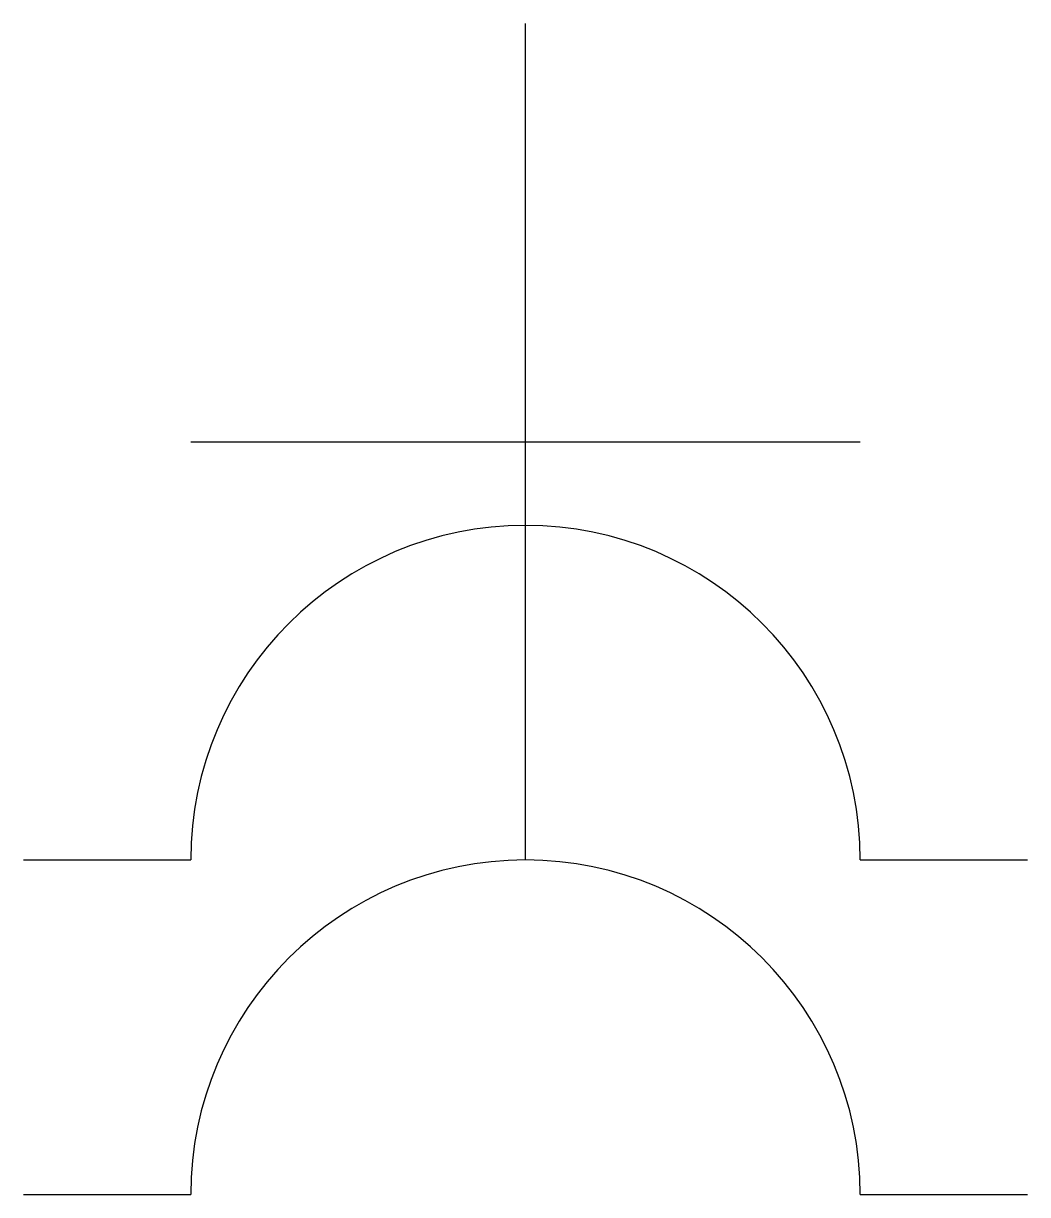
# Model space of a CAD drawing. Extents: x 235 to 265, y 190 to 225.
import ezdxf

# ---------------------------------------------------------------- set-up
doc = ezdxf.new("R2010")
doc.units = 0
doc.header["$LTSCALE"] = 20
doc.header["$MEASUREMENT"] = 0
doc.layers.get('0').update_dxf_attribs({"linetype": 'CONTINUOUS'})

msp = doc.modelspace()

# ---------------------------------------------------------------- linework, layer by layer
for p, q in [((250, 200), (250, 225)), ((240, 212.5), (260, 212.5)), ((235, 200), (240, 200)), ((260, 200), (265, 200)), ((235, 190), (240, 190)), ((260, 190), (265, 190))]:
    msp.add_line(p, q)
for centre in [(250, 200), (250, 190)]:
    msp.add_arc(centre, 10, 0, 180)

doc.saveas('drawing.dxf')
